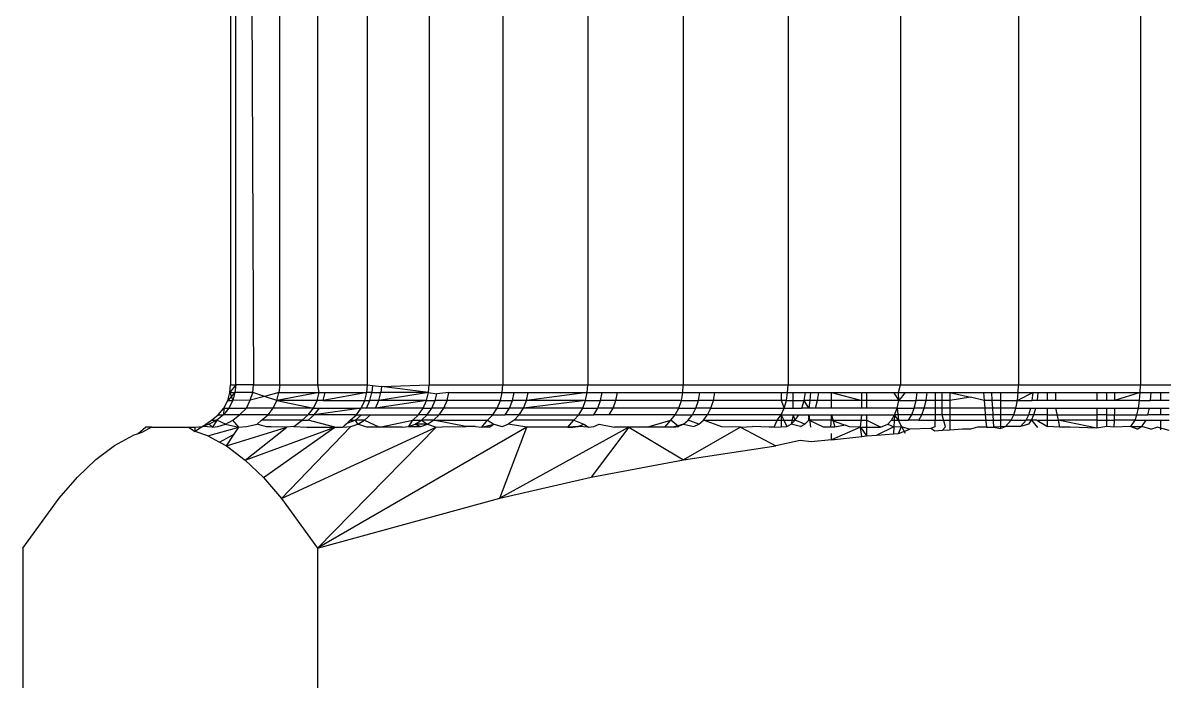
# Model space of a CAD drawing. Header units: millimetres. Extents: x 243 to 2849, y 203 to 3454.
# Drawn here: x 1001.7 to 1008.44, y 1586.66 to 1590.54 of the extents above; entities that cross this region are included whole.
import ezdxf

# ---------------------------------------------------------------- set-up
doc = ezdxf.new("R2010")
doc.units = ezdxf.units.MM

msp = doc.modelspace()

# ---------------------------------------------------------------- linework, layer by layer
for p, q in [((1002.9246, 1590.6562), (1002.9246, 1588.4062)), ((1002.955, 1588.4062), (1002.955, 1590.6562)), ((1003.0498, 1590.6681), (1003.0591, 1588.4062)), ((1003.2142, 1588.4062), (1003.2142, 1590.6562)), ((1003.4392, 1588.4062), (1003.4392, 1590.6562)), ((1003.7323, 1588.4062), (1003.7323, 1590.6562)), ((1004.0964, 1590.6562), (1004.0964, 1588.4062)), ((1004.5311, 1590.6562), (1004.5311, 1588.4062)), ((1005.0331, 1590.6562), (1005.0331, 1588.4062)), ((1005.5972, 1590.6562), (1005.5972, 1588.4062)), ((1006.2158, 1590.6562), (1006.2158, 1588.4062)), ((1006.8794, 1590.6562), (1006.8794, 1588.4062)), ((1007.5771, 1590.6562), (1007.5771, 1588.4062)), ((1008.2972, 1590.6562), (1008.2972, 1588.4062)), ((1002.9071, 1588.3142), (1002.9205, 1588.3607)), ((1002.9503, 1588.3607), (1002.9071, 1588.3142)), ((1002.9205, 1588.3607), (1002.9246, 1588.4062)), ((1002.955, 1588.4062), (1002.9205, 1588.3607)), ((1002.9205, 1588.3607), (1002.9503, 1588.3607)), ((1002.9205, 1588.3607), (1002.9375, 1588.3142)), ((1002.9246, 1588.4062), (1002.955, 1588.4062)), ((1002.9503, 1588.3607), (1002.9375, 1588.3142)), ((1002.955, 1588.4062), (1002.9503, 1588.3607)), ((1003.055, 1588.3607), (1002.9503, 1588.3607)), ((1003.0591, 1588.4062), (1002.955, 1588.4062)), ((1003.0392, 1588.3159), (1003.055, 1588.3607)), ((1003.055, 1588.3607), (1003.0591, 1588.4062)), ((1003.124, 1588.3381), (1003.055, 1588.3607)), ((1003.0591, 1588.4062), (1003.2142, 1588.4062)), ((1003.2101, 1588.3607), (1003.124, 1588.3381)), ((1003.1972, 1588.3142), (1003.2101, 1588.3607)), ((1003.4473, 1588.3607), (1003.1972, 1588.3142)), ((1003.2142, 1588.4062), (1003.2101, 1588.3607)), ((1003.2101, 1588.3607), (1003.4473, 1588.3607)), ((1003.2142, 1588.4062), (1003.4392, 1588.4062)), ((1003.4349, 1588.3142), (1003.4473, 1588.3607)), ((1003.4392, 1588.4062), (1003.7323, 1588.4062)), ((1003.4473, 1588.3607), (1003.4392, 1588.4062)), ((1003.4473, 1588.3607), (1003.4824, 1588.3607)), ((1003.47, 1588.3142), (1003.4824, 1588.3607)), ((1003.7286, 1588.3607), (1003.47, 1588.3142)), ((1003.4824, 1588.3607), (1003.7286, 1588.3607)), ((1003.7166, 1588.3142), (1003.7286, 1588.3607)), ((1003.7286, 1588.3607), (1003.7323, 1588.4062)), ((1003.7588, 1588.3607), (1003.7286, 1588.3607)), ((1003.7323, 1588.4062), (1003.7622, 1588.4024)), ((1003.7469, 1588.3142), (1003.7588, 1588.3607)), ((1003.7622, 1588.4024), (1003.7588, 1588.3607)), ((1003.7588, 1588.3607), (1003.8118, 1588.3607)), ((1003.7622, 1588.4024), (1003.8146, 1588.3958)), ((1003.8, 1588.3142), (1003.8118, 1588.3607)), ((1004.0929, 1588.3607), (1003.8, 1588.3142)), ((1003.8146, 1588.3958), (1003.8118, 1588.3607)), ((1004.0929, 1588.3607), (1003.8118, 1588.3607)), ((1003.8146, 1588.3958), (1004.0964, 1588.4062)), ((1004.0929, 1588.3607), (1003.8146, 1588.3958)), ((1004.0816, 1588.3142), (1004.0929, 1588.3607)), ((1004.0929, 1588.3607), (1004.0964, 1588.4062)), ((1004.0929, 1588.3607), (1004.1417, 1588.3526)), ((1004.0964, 1588.4062), (1004.5311, 1588.4062)), ((1004.1325, 1588.3142), (1004.1417, 1588.3526)), ((1004.2135, 1588.3607), (1004.1417, 1588.3526)), ((1004.2024, 1588.3142), (1004.2135, 1588.3607)), ((1004.2135, 1588.3607), (1004.5278, 1588.3607)), ((1004.5173, 1588.3142), (1004.5278, 1588.3607)), ((1004.5278, 1588.3607), (1004.5311, 1588.4062)), ((1004.5278, 1588.3607), (1004.5988, 1588.3607)), ((1004.5311, 1588.4062), (1005.0331, 1588.4062)), ((1004.5884, 1588.3142), (1004.5988, 1588.3607)), ((1004.5988, 1588.3607), (1004.6816, 1588.3607)), ((1004.6714, 1588.3142), (1004.6816, 1588.3607)), ((1005.0301, 1588.3607), (1004.6714, 1588.3142)), ((1004.6816, 1588.3607), (1005.0301, 1588.3607)), ((1005.0205, 1588.3142), (1005.0301, 1588.3607)), ((1005.0301, 1588.3607), (1005.0331, 1588.4062)), ((1005.0301, 1588.3607), (1005.1184, 1588.3607)), ((1005.0331, 1588.4062), (1005.5972, 1588.4062)), ((1005.1089, 1588.3142), (1005.1184, 1588.3607)), ((1005.1184, 1588.3607), (1005.2082, 1588.3607)), ((1005.1989, 1588.3142), (1005.2082, 1588.3607)), ((1005.2082, 1588.3607), (1005.5946, 1588.3607)), ((1005.5859, 1588.3142), (1005.5946, 1588.3607)), ((1005.5946, 1588.3607), (1005.5972, 1588.4062)), ((1005.5946, 1588.3607), (1005.6948, 1588.3607)), ((1005.5972, 1588.4062), (1006.2158, 1588.4062)), ((1005.6863, 1588.3142), (1005.6948, 1588.3607)), ((1005.6948, 1588.3607), (1005.7836, 1588.3607)), ((1005.7753, 1588.3142), (1005.7836, 1588.3607)), ((1005.7836, 1588.3607), (1006.1746, 1588.3607)), ((1006.1746, 1588.3607), (1006.1746, 1588.3142)), ((1006.1746, 1588.3607), (1006.2456, 1588.3607)), ((1006.1746, 1588.3607), (1006.2135, 1588.3607)), ((1006.206, 1588.3142), (1006.2135, 1588.3607)), ((1006.2135, 1588.3607), (1006.2158, 1588.4062)), ((1006.2135, 1588.3607), (1006.2456, 1588.3607)), ((1006.2158, 1588.4062), (1006.8794, 1588.4062)), ((1006.2456, 1588.3142), (1006.2456, 1588.3607)), ((1006.2456, 1588.3607), (1006.3183, 1588.3607)), ((1006.311, 1588.3142), (1006.3183, 1588.3607)), ((1006.3183, 1588.3607), (1006.3493, 1588.3607)), ((1006.3493, 1588.3607), (1006.3443, 1588.3142)), ((1006.3493, 1588.3607), (1006.397, 1588.3607)), ((1006.3898, 1588.3142), (1006.397, 1588.3607)), ((1006.397, 1588.3607), (1006.4731, 1588.3607)), ((1006.4731, 1588.3142), (1006.4731, 1588.3607)), ((1006.4731, 1588.3607), (1006.6508, 1588.3607)), ((1006.4731, 1588.3607), (1006.6508, 1588.3142)), ((1006.6508, 1588.3142), (1006.6508, 1588.3607)), ((1006.6508, 1588.3607), (1006.6795, 1588.3607)), ((1006.6795, 1588.3607), (1006.6795, 1588.3142)), ((1006.6795, 1588.3607), (1006.8387, 1588.3607)), ((1006.8387, 1588.3607), (1006.8711, 1588.3142)), ((1006.8387, 1588.3607), (1006.8674, 1588.3607)), ((1006.8674, 1588.3607), (1006.8794, 1588.4062)), ((1006.8711, 1588.3142), (1006.8674, 1588.3607)), ((1006.8674, 1588.3607), (1006.907, 1588.3607)), ((1006.907, 1588.3607), (1006.8711, 1588.3142)), ((1006.8794, 1588.4062), (1007.5771, 1588.4062)), ((1006.907, 1588.3607), (1006.978, 1588.3607)), ((1006.9719, 1588.3142), (1006.978, 1588.3607)), ((1006.978, 1588.3607), (1007.0372, 1588.3607)), ((1007.0312, 1588.3142), (1007.0372, 1588.3607)), ((1007.0372, 1588.3607), (1007.085, 1588.3607)), ((1007.085, 1588.3607), (1007.0846, 1588.3142)), ((1007.085, 1588.3607), (1007.127, 1588.3607)), ((1007.127, 1588.3142), (1007.127, 1588.3607)), ((1007.127, 1588.3607), (1007.1721, 1588.3607)), ((1007.1721, 1588.3607), (1007.1721, 1588.3142)), ((1007.1721, 1588.3607), (1007.3695, 1588.3607)), ((1007.1721, 1588.3607), (1007.2927, 1588.3325)), ((1007.3695, 1588.3607), (1007.3735, 1588.3142)), ((1007.3695, 1588.3607), (1007.4194, 1588.3607)), ((1007.422, 1588.3142), (1007.4194, 1588.3607)), ((1007.4194, 1588.3607), (1007.4703, 1588.3607)), ((1007.4703, 1588.3607), (1007.4703, 1588.3142)), ((1007.4703, 1588.3607), (1007.5755, 1588.3607)), ((1007.5705, 1588.3142), (1007.5755, 1588.3607)), ((1007.6624, 1588.3607), (1007.5705, 1588.3142)), ((1007.5755, 1588.3607), (1007.5771, 1588.4062)), ((1007.5755, 1588.3607), (1007.6624, 1588.3607)), ((1007.5771, 1588.4062), (1008.2972, 1588.4062)), ((1007.6575, 1588.3142), (1007.6624, 1588.3607)), ((1007.6624, 1588.3607), (1007.693, 1588.3607)), ((1007.6882, 1588.3142), (1007.693, 1588.3607)), ((1007.693, 1588.3607), (1007.7483, 1588.3607)), ((1007.7483, 1588.3142), (1007.7483, 1588.3607)), ((1007.7483, 1588.3607), (1007.7962, 1588.3607)), ((1007.7962, 1588.3607), (1007.7962, 1588.3142)), ((1007.7962, 1588.3607), (1008.0396, 1588.3607)), ((1008.0396, 1588.3607), (1008.0396, 1588.3142)), ((1008.0396, 1588.3607), (1008.099, 1588.3607)), ((1008.099, 1588.3142), (1008.099, 1588.3607)), ((1008.099, 1588.3607), (1008.1436, 1588.3607)), ((1008.1436, 1588.3607), (1008.1436, 1588.3142)), ((1008.296, 1588.3607), (1008.1436, 1588.3142)), ((1008.1436, 1588.3607), (1008.296, 1588.3607)), ((1008.2922, 1588.3142), (1008.296, 1588.3607)), ((1008.296, 1588.3607), (1008.2972, 1588.4062)), ((1008.296, 1588.3607), (1008.3598, 1588.3607)), ((1008.2972, 1588.4062), (1009.0276, 1588.4062)), ((1008.3562, 1588.3142), (1008.3598, 1588.3607)), ((1008.3598, 1588.3607), (1008.4157, 1588.3607)), ((1008.4157, 1588.3607), (1008.4157, 1588.3142)), ((1008.4157, 1588.3607), (1008.4666, 1588.3607)), ((1002.8839, 1588.2694), (1002.9071, 1588.3142)), ((1002.9071, 1588.3142), (1002.9375, 1588.3142)), ((1002.9375, 1588.3142), (1002.9144, 1588.2694)), ((1003.0392, 1588.3159), (1002.9375, 1588.3142)), ((1003.019, 1588.2694), (1003.0392, 1588.3159)), ((1003.124, 1588.3381), (1003.0392, 1588.3159)), ((1003.1972, 1588.3142), (1003.124, 1588.3381)), ((1003.175, 1588.2694), (1003.1972, 1588.3142)), ((1003.4349, 1588.3142), (1003.1972, 1588.3142)), ((1003.1972, 1588.3142), (1003.4133, 1588.2694)), ((1003.4133, 1588.2694), (1003.4349, 1588.3142)), ((1003.47, 1588.3142), (1003.4349, 1588.3142)), ((1003.47, 1588.3142), (1003.7166, 1588.3142)), ((1003.6959, 1588.2694), (1003.7166, 1588.3142)), ((1003.7166, 1588.3142), (1003.7469, 1588.3142)), ((1003.7263, 1588.2694), (1003.7469, 1588.3142)), ((1003.8, 1588.3142), (1003.7469, 1588.3142)), ((1003.7796, 1588.2694), (1003.8, 1588.3142)), ((1004.0816, 1588.3142), (1003.7796, 1588.2694)), ((1004.0816, 1588.3142), (1003.8, 1588.3142)), ((1004.0621, 1588.2694), (1004.0816, 1588.3142)), ((1004.0816, 1588.3142), (1004.1325, 1588.3142)), ((1004.1131, 1588.2694), (1004.1325, 1588.3142)), ((1004.2024, 1588.3142), (1004.1325, 1588.3142)), ((1004.1832, 1588.2694), (1004.2024, 1588.3142)), ((1004.5173, 1588.3142), (1004.2024, 1588.3142)), ((1004.4991, 1588.2694), (1004.5173, 1588.3142)), ((1004.5173, 1588.3142), (1004.5884, 1588.3142)), ((1004.5704, 1588.2694), (1004.5884, 1588.3142)), ((1004.6714, 1588.3142), (1004.5884, 1588.3142)), ((1004.6536, 1588.2694), (1004.6714, 1588.3142)), ((1005.0205, 1588.3142), (1004.6536, 1588.2694)), ((1005.0205, 1588.3142), (1004.6714, 1588.3142)), ((1005.0038, 1588.2694), (1005.0205, 1588.3142)), ((1005.0205, 1588.3142), (1005.1089, 1588.3142)), ((1005.0925, 1588.2694), (1005.1089, 1588.3142)), ((1005.1989, 1588.3142), (1005.1089, 1588.3142)), ((1005.1828, 1588.2694), (1005.1989, 1588.3142)), ((1005.5859, 1588.3142), (1005.1989, 1588.3142)), ((1005.571, 1588.2694), (1005.5859, 1588.3142)), ((1005.5859, 1588.3142), (1005.6863, 1588.3142)), ((1005.6718, 1588.2694), (1005.6863, 1588.3142)), ((1005.7753, 1588.3142), (1005.6863, 1588.3142)), ((1005.761, 1588.2694), (1005.7753, 1588.3142)), ((1006.1746, 1588.3142), (1005.7753, 1588.3142)), ((1006.1746, 1588.3142), (1006.1929, 1588.2694)), ((1006.206, 1588.3142), (1006.1746, 1588.3142)), ((1006.1929, 1588.2694), (1006.206, 1588.3142)), ((1006.206, 1588.3142), (1006.2456, 1588.3142)), ((1006.2456, 1588.2694), (1006.2456, 1588.3142)), ((1006.2456, 1588.3142), (1006.311, 1588.3142)), ((1006.2983, 1588.2694), (1006.311, 1588.3142)), ((1006.3443, 1588.3142), (1006.311, 1588.3142)), ((1006.3395, 1588.2694), (1006.311, 1588.3142)), ((1006.3443, 1588.3142), (1006.3395, 1588.2694)), ((1006.3898, 1588.3142), (1006.3443, 1588.3142)), ((1006.3774, 1588.2694), (1006.3898, 1588.3142)), ((1006.4731, 1588.3142), (1006.3898, 1588.3142)), ((1006.4731, 1588.2694), (1006.4731, 1588.3142)), ((1006.6508, 1588.3142), (1006.4731, 1588.3142)), ((1006.6508, 1588.2694), (1006.6508, 1588.3142)), ((1006.6795, 1588.3142), (1006.6508, 1588.3142)), ((1006.6795, 1588.3142), (1006.6795, 1588.2694)), ((1006.8711, 1588.3142), (1006.6795, 1588.3142)), ((1006.8602, 1588.2694), (1006.8711, 1588.3142)), ((1006.8711, 1588.3142), (1006.9719, 1588.3142)), ((1006.9612, 1588.2694), (1006.9719, 1588.3142)), ((1007.0312, 1588.3142), (1006.9719, 1588.3142)), ((1007.0207, 1588.2694), (1007.0312, 1588.3142)), ((1007.0846, 1588.3142), (1007.0312, 1588.3142)), ((1007.0846, 1588.3142), (1007.0843, 1588.2694)), ((1007.127, 1588.3142), (1007.0846, 1588.3142)), ((1007.127, 1588.2694), (1007.127, 1588.3142)), ((1007.1721, 1588.3142), (1007.127, 1588.3142)), ((1007.2927, 1588.3325), (1007.1721, 1588.3142)), ((1007.1721, 1588.3142), (1007.1721, 1588.2694)), ((1007.3735, 1588.3142), (1007.2927, 1588.3325)), ((1007.3735, 1588.3142), (1007.3774, 1588.2694)), ((1007.422, 1588.3142), (1007.3735, 1588.3142)), ((1007.4244, 1588.2694), (1007.422, 1588.3142)), ((1007.4703, 1588.3142), (1007.422, 1588.3142)), ((1007.4703, 1588.3142), (1007.4703, 1588.2694)), ((1007.4703, 1588.3142), (1007.5705, 1588.3142)), ((1007.5616, 1588.2694), (1007.5705, 1588.3142)), ((1007.5705, 1588.3142), (1007.6575, 1588.3142)), ((1007.6882, 1588.3142), (1007.6575, 1588.3142)), ((1007.7483, 1588.3142), (1007.6882, 1588.3142)), ((1007.7962, 1588.3142), (1007.7483, 1588.3142)), ((1008.0396, 1588.3142), (1007.7962, 1588.3142)), ((1008.099, 1588.3142), (1008.0396, 1588.3142)), ((1008.1436, 1588.3142), (1008.099, 1588.3142)), ((1008.2922, 1588.3142), (1008.1436, 1588.3142)), ((1008.2856, 1588.2694), (1008.2922, 1588.3142)), ((1008.2922, 1588.3142), (1008.3562, 1588.3142)), ((1008.4157, 1588.3142), (1008.3562, 1588.3142)), ((1008.4666, 1588.3142), (1008.4157, 1588.3142)), ((1002.8114, 1588.1969), (1002.8514, 1588.2294)), ((1002.8821, 1588.2294), (1002.8423, 1588.1969)), ((1002.8514, 1588.2294), (1002.8839, 1588.2694)), ((1002.8514, 1588.2294), (1002.8821, 1588.2294)), ((1002.9144, 1588.2694), (1002.8821, 1588.2294)), ((1002.8839, 1588.2694), (1002.8821, 1588.2294)), ((1002.9778, 1588.2294), (1002.8821, 1588.2294)), ((1002.8839, 1588.2694), (1002.9144, 1588.2694)), ((1002.9144, 1588.2694), (1003.019, 1588.2694)), ((1002.9385, 1588.1969), (1002.9778, 1588.2294)), ((1002.9778, 1588.2294), (1003.019, 1588.2694)), ((1003.1454, 1588.2294), (1002.9778, 1588.2294)), ((1003.175, 1588.2694), (1003.019, 1588.2694)), ((1003.1071, 1588.1969), (1003.1454, 1588.2294)), ((1003.1454, 1588.2294), (1003.175, 1588.2694)), ((1003.1454, 1588.2294), (1003.3832, 1588.2294)), ((1003.4133, 1588.2694), (1003.175, 1588.2694)), ((1003.346, 1588.1969), (1003.3832, 1588.2294)), ((1003.3815, 1588.1969), (1003.4185, 1588.2294)), ((1003.3832, 1588.2294), (1003.4133, 1588.2694)), ((1003.4185, 1588.2294), (1003.3832, 1588.2294)), ((1003.4133, 1588.2694), (1003.4486, 1588.2694)), ((1003.6959, 1588.2694), (1003.4185, 1588.2294)), ((1003.4185, 1588.2294), (1003.4486, 1588.2694)), ((1003.6669, 1588.2294), (1003.4185, 1588.2294)), ((1003.4486, 1588.2694), (1003.6959, 1588.2694)), ((1003.6313, 1588.1969), (1003.6669, 1588.2294)), ((1003.662, 1588.1969), (1003.6975, 1588.2294)), ((1003.6669, 1588.2294), (1003.6959, 1588.2694)), ((1003.6669, 1588.2294), (1003.6975, 1588.2294)), ((1003.7263, 1588.2694), (1003.6959, 1588.2694)), ((1003.6975, 1588.2294), (1003.7509, 1588.2294)), ((1003.7157, 1588.1969), (1003.7509, 1588.2294)), ((1003.7796, 1588.2694), (1003.7263, 1588.2694)), ((1003.7509, 1588.2294), (1004.0346, 1588.2294)), ((1004.0621, 1588.2694), (1003.7796, 1588.2694)), ((1004.0009, 1588.1969), (1004.0346, 1588.2294)), ((1004.0346, 1588.2294), (1004.0621, 1588.2694)), ((1004.0859, 1588.2294), (1004.0346, 1588.2294)), ((1004.0524, 1588.1969), (1004.0859, 1588.2294)), ((1004.0621, 1588.2694), (1004.1131, 1588.2694)), ((1004.0859, 1588.2294), (1004.1131, 1588.2694)), ((1004.0859, 1588.2294), (1004.1563, 1588.2294)), ((1004.1832, 1588.2694), (1004.1131, 1588.2694)), ((1004.1232, 1588.1969), (1004.1563, 1588.2294)), ((1004.1563, 1588.2294), (1004.1832, 1588.2694)), ((1004.4736, 1588.2294), (1004.1563, 1588.2294)), ((1004.4991, 1588.2694), (1004.1832, 1588.2694)), ((1004.4421, 1588.1969), (1004.4736, 1588.2294)), ((1004.4736, 1588.2294), (1004.4991, 1588.2694)), ((1004.4736, 1588.2294), (1004.5451, 1588.2294)), ((1004.4991, 1588.2694), (1004.5704, 1588.2694)), ((1004.5451, 1588.2294), (1004.5704, 1588.2694)), ((1004.6288, 1588.2294), (1004.5451, 1588.2294)), ((1004.6536, 1588.2694), (1004.5704, 1588.2694)), ((1004.5982, 1588.1969), (1004.6288, 1588.2294)), ((1004.6288, 1588.2294), (1004.6536, 1588.2694)), ((1004.6288, 1588.2294), (1004.9805, 1588.2294)), ((1005.0038, 1588.2694), (1004.6536, 1588.2694)), ((1004.9517, 1588.1969), (1004.9805, 1588.2294)), ((1004.9805, 1588.2294), (1005.0038, 1588.2694)), ((1004.9805, 1588.2294), (1005.0696, 1588.2294)), ((1005.0038, 1588.2694), (1005.0925, 1588.2694)), ((1005.0696, 1588.2294), (1005.0925, 1588.2694)), ((1005.1602, 1588.2294), (1005.0696, 1588.2294)), ((1005.1828, 1588.2694), (1005.0925, 1588.2694)), ((1005.1602, 1588.2294), (1005.1828, 1588.2694)), ((1005.5501, 1588.2294), (1005.1602, 1588.2294)), ((1005.571, 1588.2694), (1005.1828, 1588.2694)), ((1005.5244, 1588.1969), (1005.5501, 1588.2294)), ((1005.5501, 1588.2294), (1005.571, 1588.2694)), ((1005.5501, 1588.2294), (1005.6512, 1588.2294)), ((1005.571, 1588.2694), (1005.6718, 1588.2694)), ((1005.6261, 1588.1969), (1005.6512, 1588.2294)), ((1005.6512, 1588.2294), (1005.6718, 1588.2694)), ((1005.7409, 1588.2294), (1005.6512, 1588.2294)), ((1005.761, 1588.2694), (1005.6718, 1588.2694)), ((1005.7162, 1588.1969), (1005.7409, 1588.2294)), ((1005.7409, 1588.2294), (1005.761, 1588.2694)), ((1006.1747, 1588.2294), (1005.7409, 1588.2294)), ((1005.761, 1588.2694), (1006.1929, 1588.2694)), ((1006.1523, 1588.1969), (1006.1747, 1588.2294)), ((1006.1747, 1588.2294), (1006.1746, 1588.1562)), ((1006.1747, 1588.2294), (1006.1929, 1588.2694)), ((1006.1747, 1588.2294), (1006.1907, 1588.1969)), ((1006.1747, 1588.2294), (1006.2456, 1588.2294)), ((1006.1929, 1588.2694), (1006.2456, 1588.2694)), ((1006.2456, 1588.2294), (1006.2341, 1588.1737)), ((1006.2456, 1588.2694), (1006.2983, 1588.2694)), ((1006.2586, 1588.1969), (1006.2456, 1588.2294)), ((1006.2456, 1588.2294), (1006.2805, 1588.2294)), ((1006.2586, 1588.1969), (1006.2805, 1588.2294)), ((1006.2805, 1588.2294), (1006.3395, 1588.2294)), ((1006.3395, 1588.2694), (1006.2983, 1588.2694)), ((1006.3774, 1588.2694), (1006.3395, 1588.2694)), ((1006.3395, 1588.1969), (1006.3395, 1588.2294)), ((1006.3395, 1588.2294), (1006.3493, 1588.1562)), ((1006.3395, 1588.2294), (1006.4731, 1588.2294)), ((1006.4731, 1588.2694), (1006.3774, 1588.2694)), ((1006.4731, 1588.2294), (1006.4662, 1588.1562)), ((1006.6508, 1588.2694), (1006.4731, 1588.2694)), ((1006.4731, 1588.1969), (1006.4731, 1588.2294)), ((1006.4731, 1588.2294), (1006.4929, 1588.1562)), ((1006.4731, 1588.2294), (1006.6508, 1588.2294)), ((1006.6431, 1588.1562), (1006.6508, 1588.2294)), ((1006.6795, 1588.2694), (1006.6508, 1588.2694)), ((1006.6508, 1588.2294), (1006.6795, 1588.2294)), ((1006.6795, 1588.2294), (1006.6794, 1588.1568)), ((1006.8602, 1588.2694), (1006.6795, 1588.2694)), ((1006.6795, 1588.2294), (1006.8449, 1588.2294)), ((1006.8259, 1588.1969), (1006.8449, 1588.2294)), ((1006.8449, 1588.2294), (1006.841, 1588.1588)), ((1006.8449, 1588.2294), (1006.8602, 1588.2694)), ((1006.8674, 1588.1969), (1006.8449, 1588.2294)), ((1006.9463, 1588.2294), (1006.8449, 1588.2294)), ((1006.8602, 1588.2694), (1006.8674, 1588.1969)), ((1006.8602, 1588.2694), (1006.9612, 1588.2694)), ((1006.9279, 1588.1969), (1006.9463, 1588.2294)), ((1006.9463, 1588.2294), (1006.9612, 1588.2694)), ((1007.0061, 1588.2294), (1006.9463, 1588.2294)), ((1007.0207, 1588.2694), (1006.9612, 1588.2694)), ((1006.988, 1588.1969), (1007.0061, 1588.2294)), ((1007.0061, 1588.2294), (1007.0207, 1588.2694)), ((1007.0841, 1588.2294), (1007.0061, 1588.2294)), ((1007.0843, 1588.2694), (1007.0207, 1588.2694)), ((1007.0841, 1588.2294), (1007.0836, 1588.1588)), ((1007.0843, 1588.2694), (1007.0841, 1588.2294)), ((1007.127, 1588.2294), (1007.0841, 1588.2294)), ((1007.127, 1588.2694), (1007.0843, 1588.2694)), ((1007.1721, 1588.2694), (1007.127, 1588.2694)), ((1007.127, 1588.2294), (1007.127, 1588.2694)), ((1007.1721, 1588.2294), (1007.127, 1588.2294)), ((1007.1466, 1588.1584), (1007.127, 1588.2294)), ((1007.1721, 1588.2694), (1007.1721, 1588.2294)), ((1007.3774, 1588.2694), (1007.1721, 1588.2694)), ((1007.3809, 1588.2294), (1007.1721, 1588.2294)), ((1007.1721, 1588.2294), (1007.1721, 1588.1969)), ((1007.3774, 1588.2694), (1007.3809, 1588.2294)), ((1007.4244, 1588.2694), (1007.3774, 1588.2694)), ((1007.3809, 1588.2294), (1007.3873, 1588.1562)), ((1007.4266, 1588.2294), (1007.3809, 1588.2294)), ((1007.4266, 1588.2294), (1007.4244, 1588.2694)), ((1007.4703, 1588.2694), (1007.4244, 1588.2694)), ((1007.4306, 1588.1562), (1007.4266, 1588.2294)), ((1007.4703, 1588.2294), (1007.4266, 1588.2294)), ((1007.4703, 1588.2694), (1007.4703, 1588.2294)), ((1007.5616, 1588.2694), (1007.4703, 1588.2694)), ((1007.4703, 1588.2294), (1007.4703, 1588.1969)), ((1007.5494, 1588.2294), (1007.4703, 1588.2294)), ((1007.5342, 1588.1969), (1007.5494, 1588.2294)), ((1007.5494, 1588.2294), (1007.5616, 1588.2694)), ((1007.5494, 1588.2294), (1007.637, 1588.2294)), ((1007.5616, 1588.2694), (1007.6489, 1588.2694)), ((1007.6223, 1588.1969), (1007.637, 1588.2294)), ((1007.637, 1588.2294), (1007.6489, 1588.2694)), ((1007.6679, 1588.2294), (1007.637, 1588.2294)), ((1007.6489, 1588.2694), (1007.6797, 1588.2694)), ((1007.6533, 1588.1969), (1007.6679, 1588.2294)), ((1007.6679, 1588.2294), (1007.6797, 1588.2694)), ((1007.7483, 1588.2294), (1007.6679, 1588.2294)), ((1007.6797, 1588.2694), (1007.7483, 1588.2694)), ((1007.7483, 1588.2294), (1007.7483, 1588.2694)), ((1007.7483, 1588.2694), (1007.7962, 1588.2694)), ((1007.7483, 1588.1604), (1007.7483, 1588.2294)), ((1007.7483, 1588.2294), (1008.0396, 1588.2294)), ((1007.7962, 1588.2694), (1007.8103, 1588.1969)), ((1007.7962, 1588.2694), (1008.0396, 1588.2694)), ((1008.0396, 1588.2694), (1008.0396, 1588.2294)), ((1008.0396, 1588.2694), (1008.099, 1588.2694)), ((1008.0396, 1588.2294), (1008.0396, 1588.1969)), ((1008.099, 1588.2294), (1008.0396, 1588.2294)), ((1008.099, 1588.2294), (1008.099, 1588.2694)), ((1008.099, 1588.2694), (1008.1436, 1588.2694)), ((1008.099, 1588.1604), (1008.099, 1588.2294)), ((1008.099, 1588.2294), (1008.2764, 1588.2294)), ((1008.1436, 1588.2694), (1008.1415, 1588.1969)), ((1008.1436, 1588.2694), (1008.2856, 1588.2694)), ((1008.2651, 1588.1969), (1008.2764, 1588.2294)), ((1008.2764, 1588.2294), (1008.2856, 1588.2694)), ((1008.2764, 1588.2294), (1008.3408, 1588.2294)), ((1008.2856, 1588.2694), (1008.3498, 1588.2694)), ((1008.3408, 1588.2294), (1008.3498, 1588.2694)), ((1008.4157, 1588.2294), (1008.3408, 1588.2294)), ((1008.3498, 1588.2694), (1008.4157, 1588.2694)), ((1008.4157, 1588.2694), (1008.4157, 1588.2294)), ((1008.4157, 1588.2694), (1008.4666, 1588.2694)), ((1008.4666, 1588.2294), (1008.4157, 1588.2294)), ((1002.4246, 1588.1562), (1002.379, 1588.1174)), ((1002.457, 1588.1562), (1002.4051, 1588.1261)), ((1002.457, 1588.1562), (1002.4246, 1588.1562)), ((1002.457, 1588.1562), (1002.6749, 1588.1562)), ((1002.6749, 1588.1562), (1002.7148, 1588.1563)), ((1002.6749, 1588.1562), (1002.7159, 1588.1309)), ((1002.7148, 1588.1563), (1002.7583, 1588.1604)), ((1002.7159, 1588.1309), (1002.7148, 1588.1563)), ((1002.7583, 1588.1604), (1002.7159, 1588.1309)), ((1002.7583, 1588.1604), (1002.8114, 1588.1969)), ((1002.7976, 1588.1737), (1002.7583, 1588.1604)), ((1002.8167, 1588.1562), (1002.7583, 1588.1604)), ((1002.7896, 1588.106), (1002.9738, 1588.1562)), ((1002.8423, 1588.1969), (1002.7976, 1588.1737)), ((1002.8167, 1588.1562), (1002.7976, 1588.1737)), ((1002.8114, 1588.1969), (1002.8423, 1588.1969)), ((1002.8423, 1588.1969), (1002.8167, 1588.1562)), ((1002.8167, 1588.1562), (1002.8487, 1588.1604)), ((1002.8945, 1588.1737), (1002.8423, 1588.1969)), ((1002.8487, 1588.1604), (1002.8945, 1588.1737)), ((1002.8945, 1588.1737), (1002.9385, 1588.1969)), ((1002.8945, 1588.1737), (1002.9738, 1588.1562)), ((1002.9002, 1588.0451), (1003.2561, 1588.1562)), ((1002.9738, 1588.1562), (1002.9385, 1588.1969)), ((1002.9458, 1588.1142), (1002.9738, 1588.1562)), ((1002.9738, 1588.1562), (1003.0176, 1588.1604)), ((1003.0098, 1587.962), (1003.2561, 1588.1562)), ((1003.0098, 1587.962), (1003.5404, 1588.1562)), ((1003.0176, 1588.1604), (1003.0813, 1588.1737)), ((1003.0813, 1588.1737), (1003.1071, 1588.1969)), ((1003.1362, 1588.1583), (1003.0813, 1588.1737)), ((1003.346, 1588.1969), (1003.1071, 1588.1969)), ((1003.1183, 1587.8582), (1003.5404, 1588.1562)), ((1003.1643, 1588.1586), (1003.1362, 1588.1583)), ((1003.2561, 1588.1562), (1003.1643, 1588.1586)), ((1003.2259, 1587.7357), (1003.6353, 1588.1604)), ((1003.2259, 1587.7357), (1004.1382, 1588.1562)), ((1003.297, 1588.1604), (1003.2561, 1588.1562)), ((1003.297, 1588.1604), (1003.346, 1588.1969)), ((1003.297, 1588.1604), (1003.3749, 1588.1562)), ((1003.346, 1588.1969), (1003.3815, 1588.1969)), ((1003.3749, 1588.1562), (1003.5404, 1588.1562)), ((1003.5404, 1588.1562), (1003.3815, 1588.1969)), ((1004.6737, 1588.1562), (1003.4384, 1587.4416)), ((1003.4384, 1587.4416), (1004.1382, 1588.1562)), ((1003.5404, 1588.1562), (1003.587, 1588.1562)), ((1003.587, 1588.1562), (1003.6313, 1588.1969)), ((1003.611, 1588.1783), (1003.587, 1588.1562)), ((1003.587, 1588.1562), (1003.6353, 1588.1604)), ((1003.662, 1588.1969), (1003.611, 1588.1783)), ((1003.611, 1588.1783), (1003.6313, 1588.1969)), ((1003.6313, 1588.1969), (1003.662, 1588.1969)), ((1003.6353, 1588.1604), (1003.6763, 1588.1737)), ((1003.6763, 1588.1737), (1003.662, 1588.1969)), ((1003.7157, 1588.1969), (1003.662, 1588.1969)), ((1003.6763, 1588.1737), (1003.7157, 1588.1969)), ((1003.7287, 1588.1562), (1003.6763, 1588.1737)), ((1003.7157, 1588.1969), (1003.8031, 1588.1562)), ((1003.8031, 1588.1562), (1003.7287, 1588.1562)), ((1003.8031, 1588.1562), (1004.0009, 1588.1969)), ((1003.9379, 1588.1562), (1003.8031, 1588.1562)), ((1003.9379, 1588.1562), (1003.976, 1588.1604)), ((1003.976, 1588.1604), (1004.0009, 1588.1969)), ((1003.976, 1588.1604), (1004.015, 1588.1737)), ((1003.976, 1588.1604), (1004.0477, 1588.1604)), ((1004.0009, 1588.1969), (1004.0524, 1588.1969)), ((1004.015, 1588.1737), (1004.0524, 1588.1969)), ((1004.015, 1588.1737), (1004.0477, 1588.1604)), ((1004.0862, 1588.1737), (1004.015, 1588.1737)), ((1004.0477, 1588.1604), (1004.0862, 1588.1737)), ((1004.1232, 1588.1969), (1004.0524, 1588.1969)), ((1004.0524, 1588.1969), (1004.0862, 1588.1737)), ((1004.0862, 1588.1737), (1004.1232, 1588.1969)), ((1004.0862, 1588.1737), (1004.1382, 1588.1562)), ((1004.1232, 1588.1969), (1004.4421, 1588.1969)), ((1004.3143, 1588.1604), (1004.1232, 1588.1969)), ((1004.1382, 1588.1562), (1004.173, 1588.1584)), ((1004.173, 1588.1584), (1004.3143, 1588.1604)), ((1004.3703, 1588.1604), (1004.3143, 1588.1604)), ((1004.3703, 1588.1604), (1004.4079, 1588.1562)), ((1004.4079, 1588.1562), (1004.4421, 1588.1969)), ((1004.4079, 1588.1562), (1004.4794, 1588.1737)), ((1004.4508, 1588.1562), (1004.4079, 1588.1562)), ((1004.4421, 1588.1969), (1004.4794, 1588.1737)), ((1004.4508, 1588.1562), (1004.4794, 1588.1737)), ((1004.4794, 1588.1737), (1004.5283, 1588.1604)), ((1004.5134, 1587.7379), (1004.6737, 1588.1562)), ((1005.2754, 1588.1562), (1004.5134, 1587.7379)), ((1004.5283, 1588.1604), (1004.5639, 1588.1737)), ((1004.5982, 1588.1969), (1004.5639, 1588.1737)), ((1004.6737, 1588.1562), (1004.5639, 1588.1737)), ((1004.9517, 1588.1969), (1004.5982, 1588.1969)), ((1004.9159, 1588.1562), (1004.6737, 1588.1562)), ((1004.9159, 1588.1562), (1004.9517, 1588.1969)), ((1004.9767, 1588.1604), (1004.9159, 1588.1562)), ((1004.9159, 1588.1562), (1004.9446, 1588.1562)), ((1004.9446, 1588.1562), (1004.9767, 1588.1604)), ((1004.9517, 1588.1969), (1005.0096, 1588.1737)), ((1004.9767, 1588.1604), (1005.0096, 1588.1737)), ((1005.0373, 1588.1562), (1004.9767, 1588.1604)), ((1005.0096, 1588.1737), (1005.0373, 1588.1562)), ((1005.0373, 1588.1562), (1005.069, 1588.1604)), ((1005.2754, 1588.1562), (1005.0543, 1587.8604)), ((1005.069, 1588.1604), (1005.1013, 1588.1737)), ((1005.1013, 1588.1737), (1005.1907, 1588.1562)), ((1005.2754, 1588.1562), (1005.1907, 1588.1562)), ((1005.2754, 1588.1562), (1005.5978, 1587.9638)), ((1005.3822, 1588.1562), (1005.2754, 1588.1562)), ((1005.3822, 1588.1562), (1005.5244, 1588.1969)), ((1005.4884, 1588.1562), (1005.3822, 1588.1562)), ((1005.4884, 1588.1562), (1005.5244, 1588.1969)), ((1005.5371, 1588.1565), (1005.4884, 1588.1562)), ((1005.5685, 1588.1604), (1005.5244, 1588.1969)), ((1005.5978, 1588.1737), (1005.5371, 1588.1565)), ((1005.5371, 1588.1565), (1005.5685, 1588.1604)), ((1005.5978, 1588.1737), (1005.5685, 1588.1604)), ((1005.5978, 1588.1737), (1005.6261, 1588.1969)), ((1005.5978, 1588.1737), (1005.6597, 1588.1604)), ((1005.9352, 1588.1562), (1005.5978, 1587.9638)), ((1005.6885, 1588.1737), (1005.6261, 1588.1969)), ((1005.6597, 1588.1604), (1005.6885, 1588.1737)), ((1005.6885, 1588.1737), (1005.7162, 1588.1969)), ((1005.7162, 1588.1969), (1006.1523, 1588.1969)), ((1005.8243, 1588.1585), (1005.7162, 1588.1969)), ((1005.9352, 1588.1562), (1005.8243, 1588.1585)), ((1005.9352, 1588.1562), (1006.0069, 1588.1604)), ((1005.9352, 1588.1562), (1006.1442, 1588.0463)), ((1006.1046, 1588.1564), (1006.0069, 1588.1604)), ((1006.1347, 1588.1562), (1006.1046, 1588.1564)), ((1006.1347, 1588.1562), (1006.1523, 1588.1969)), ((1006.1347, 1588.1562), (1006.2086, 1588.1604)), ((1006.1523, 1588.1969), (1006.1907, 1588.1969)), ((1006.1907, 1588.1969), (1006.2086, 1588.1604)), ((1006.1907, 1588.1969), (1006.2586, 1588.1969)), ((1006.2086, 1588.1604), (1006.2341, 1588.1737)), ((1006.2341, 1588.1737), (1006.2586, 1588.1969)), ((1006.2895, 1588.1604), (1006.2341, 1588.1737)), ((1006.3145, 1588.1737), (1006.2586, 1588.1969)), ((1006.2895, 1588.1604), (1006.3145, 1588.1737)), ((1006.3395, 1588.1969), (1006.3145, 1588.1737)), ((1006.4731, 1588.1969), (1006.3395, 1588.1969)), ((1006.4246, 1588.1562), (1006.3395, 1588.1969)), ((1006.4662, 1588.1562), (1006.4246, 1588.1562)), ((1006.4929, 1588.1562), (1006.4662, 1588.1562)), ((1006.4731, 1588.1969), (1006.5541, 1588.1672)), ((1006.4731, 1588.1969), (1006.6795, 1588.1969)), ((1006.6431, 1588.1562), (1006.4731, 1588.0824)), ((1006.5541, 1588.1672), (1006.4929, 1588.1562)), ((1006.5781, 1588.1576), (1006.5541, 1588.1672)), ((1006.6431, 1588.1562), (1006.5781, 1588.1576)), ((1006.6431, 1588.1562), (1006.6794, 1588.1568)), ((1006.6431, 1588.1562), (1006.6795, 1588.105)), ((1006.6508, 1588.1019), (1006.6431, 1588.1562)), ((1006.6794, 1588.1568), (1006.6795, 1588.105)), ((1006.6794, 1588.1568), (1006.7622, 1588.1562)), ((1006.7622, 1588.1562), (1006.6795, 1588.1969)), ((1006.841, 1588.1588), (1006.7395, 1588.1097)), ((1006.7622, 1588.1562), (1006.8047, 1588.1737)), ((1006.8047, 1588.1737), (1006.8259, 1588.1969)), ((1006.8047, 1588.1737), (1006.841, 1588.1588)), ((1006.8259, 1588.1969), (1006.8674, 1588.1969)), ((1006.841, 1588.1588), (1006.8387, 1588.1163)), ((1006.841, 1588.1588), (1006.886, 1588.1604)), ((1006.886, 1588.1604), (1006.8674, 1588.1969)), ((1006.8674, 1588.1969), (1006.9279, 1588.1969)), ((1006.8674, 1588.1182), (1006.886, 1588.1604)), ((1006.8674, 1588.1182), (1006.9342, 1588.1436)), ((1006.886, 1588.1604), (1006.9342, 1588.1436)), ((1006.886, 1588.1604), (1006.907, 1588.1209)), ((1006.988, 1588.1969), (1006.9279, 1588.1969)), ((1007.0586, 1588.1475), (1006.9342, 1588.1436)), ((1006.988, 1588.1969), (1007.1721, 1588.1969)), ((1007.0836, 1588.1588), (1007.0586, 1588.1475)), ((1007.0834, 1588.1327), (1007.0586, 1588.1475)), ((1007.127, 1588.1356), (1007.1466, 1588.1584)), ((1007.1721, 1588.1969), (1007.1721, 1588.1386)), ((1007.1721, 1588.1969), (1007.4703, 1588.1969)), ((1007.2462, 1588.1436), (1007.1721, 1588.1386)), ((1007.2932, 1588.1447), (1007.2462, 1588.1436)), ((1007.3341, 1588.1562), (1007.2932, 1588.1447)), ((1007.3873, 1588.1562), (1007.3341, 1588.1562)), ((1007.3873, 1588.1562), (1007.4306, 1588.1562)), ((1007.4995, 1588.1604), (1007.4306, 1588.1562)), ((1007.4306, 1588.1562), (1007.4703, 1588.1487)), ((1007.4703, 1588.1969), (1007.4703, 1588.1487)), ((1007.5342, 1588.1969), (1007.4703, 1588.1969)), ((1007.4703, 1588.1487), (1007.4995, 1588.1604)), ((1007.4995, 1588.1604), (1007.5342, 1588.1969)), ((1007.5887, 1588.1604), (1007.4995, 1588.1604)), ((1007.5342, 1588.1969), (1007.6223, 1588.1969)), ((1007.5887, 1588.1604), (1007.6223, 1588.1969)), ((1007.6371, 1588.1737), (1007.5887, 1588.1604)), ((1007.6533, 1588.1969), (1007.6223, 1588.1969)), ((1007.6371, 1588.1737), (1007.6533, 1588.1969)), ((1007.6856, 1588.1969), (1007.6533, 1588.1969)), ((1007.6533, 1588.1969), (1007.6891, 1588.1536)), ((1007.6856, 1588.1969), (1007.7483, 1588.1604)), ((1007.6856, 1588.1969), (1007.8103, 1588.1969)), ((1007.8182, 1588.1562), (1007.7483, 1588.1604)), ((1007.8103, 1588.1969), (1007.8182, 1588.1562)), ((1008.0396, 1588.1969), (1007.8103, 1588.1969)), ((1008.0396, 1588.1508), (1007.8103, 1588.1969)), ((1007.8826, 1588.1562), (1007.8182, 1588.1562)), ((1008.0396, 1588.1508), (1007.8826, 1588.1562)), ((1008.0396, 1588.1969), (1008.0396, 1588.1508)), ((1008.0396, 1588.1969), (1008.1415, 1588.1969)), ((1008.099, 1588.1604), (1008.0396, 1588.1508)), ((1008.1403, 1588.1562), (1008.099, 1588.1604)), ((1008.1415, 1588.1969), (1008.1403, 1588.1562)), ((1008.2392, 1588.1604), (1008.1403, 1588.1562)), ((1008.2651, 1588.1969), (1008.1415, 1588.1969)), ((1008.2392, 1588.1604), (1008.2651, 1588.1969)), ((1008.2392, 1588.1604), (1008.3047, 1588.1604)), ((1008.2392, 1588.1604), (1008.282, 1588.1454)), ((1008.2651, 1588.1969), (1008.3298, 1588.1969)), ((1008.3047, 1588.1604), (1008.282, 1588.1454)), ((1008.3047, 1588.1604), (1008.3298, 1588.1969)), ((1008.358, 1588.1436), (1008.3047, 1588.1604)), ((1008.3298, 1588.1969), (1008.4157, 1588.1969)), ((1008.358, 1588.1436), (1008.3947, 1588.1562)), ((1008.4666, 1588.1364), (1008.3947, 1588.1562)), ((1008.4157, 1588.1969), (1008.4157, 1588.1398)), ((1008.4157, 1588.1969), (1008.4666, 1588.1969)), ((1002.2385, 1588.0471), (1002.348, 1588.1071)), ((1002.379, 1588.1174), (1002.348, 1588.1071)), ((1002.4051, 1588.1261), (1002.379, 1588.1174)), ((1002.7896, 1588.106), (1002.7159, 1588.1309)), ((1002.7896, 1588.106), (1002.8593, 1588.0676)), ((1002.8593, 1588.0676), (1002.9458, 1588.1142)), ((1002.9002, 1588.0451), (1002.9458, 1588.1142)), ((1006.2875, 1588.0779), (1006.1442, 1588.0463)), ((1006.3517, 1588.0691), (1006.2875, 1588.0779)), ((1006.4731, 1588.0824), (1006.3517, 1588.0691)), ((1006.4731, 1588.0824), (1006.4731, 1588.1187)), ((1006.4731, 1588.0824), (1006.6508, 1588.1019)), ((1006.6508, 1588.1019), (1006.6795, 1588.105)), ((1006.6795, 1588.105), (1006.7395, 1588.1097)), ((1006.7395, 1588.1097), (1006.8387, 1588.1163)), ((1006.8387, 1588.1163), (1006.8674, 1588.1182)), ((1007.127, 1588.1356), (1007.0834, 1588.1327)), ((1007.1721, 1588.1386), (1007.127, 1588.1356)), ((1002.1294, 1587.9647), (1002.2385, 1588.0471)), ((1002.8593, 1588.0676), (1002.9002, 1588.0451)), ((1002.9002, 1588.0451), (1003.0098, 1587.962)), ((1005.5978, 1587.9638), (1006.1442, 1588.0463)), ((1002.0206, 1587.8611), (1002.1294, 1587.9647)), ((1003.0098, 1587.962), (1003.1183, 1587.8582)), ((1005.0543, 1587.8604), (1005.5978, 1587.9638)), ((1001.9122, 1587.7379), (1002.0206, 1587.8611)), ((1003.1183, 1587.8582), (1003.2259, 1587.7357)), ((1004.5134, 1587.7379), (1005.0543, 1587.8604)), ((1001.6975, 1587.4416), (1001.9122, 1587.7379)), ((1003.2259, 1587.7357), (1003.4384, 1587.4416)), ((1003.4384, 1587.4416), (1004.5134, 1587.7379)), ((1001.6975, 1587.4416), (1001.6975, 1580.8707)), ((1003.4384, 1587.4416), (1003.4384, 1580.8707))]:
    msp.add_line(p, q)

doc.saveas('drawing.dxf')
